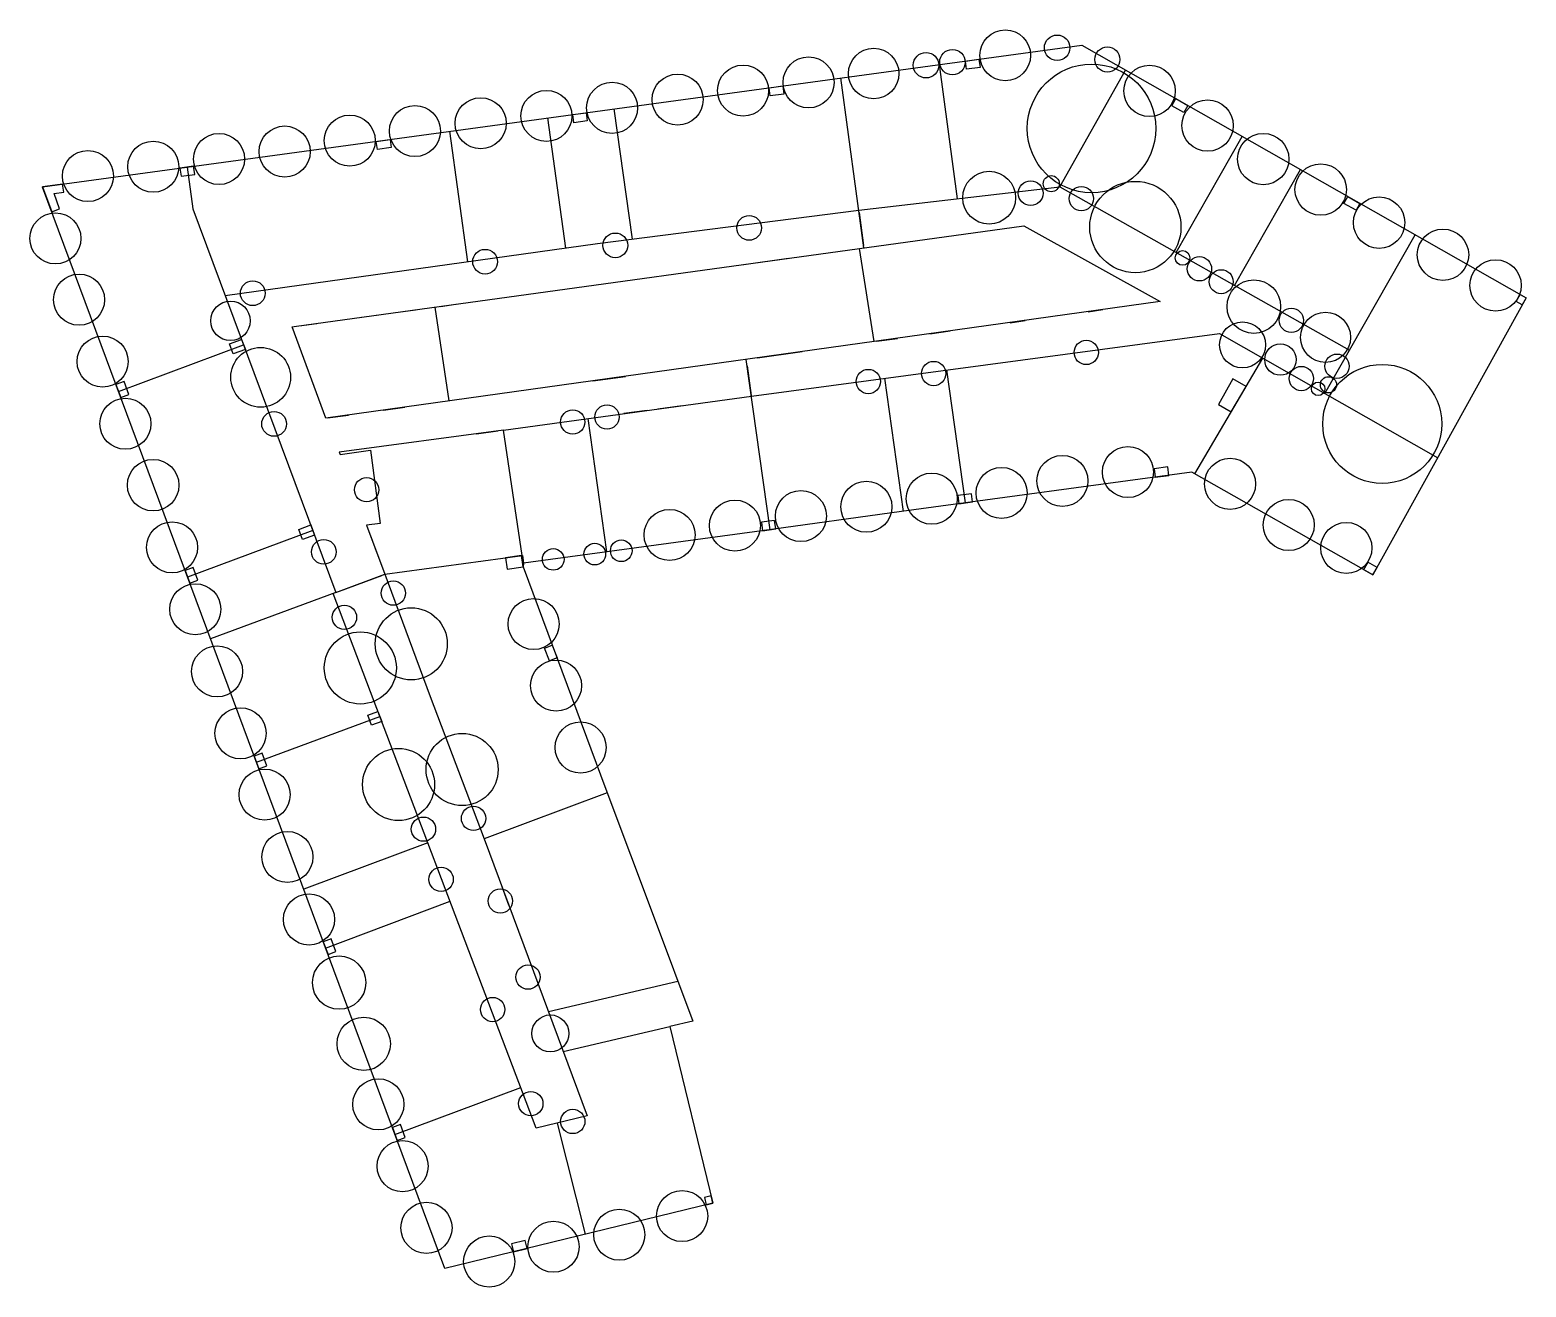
# Model space of a CAD drawing. Header units: inches. Extents: x 273282 to 334219, y 219997 to 271183.
import ezdxf

# ---------------------------------------------------------------- set-up
doc = ezdxf.new("R2010")
doc.units = ezdxf.units.IN
doc.header["$MEASUREMENT"] = 0
for name, color, linetype, true_color in [('Ericusspitze2OG$hcd_building_outline', 1, 'Continuous', 0xfb0207), ('Ericusspitze2OG$hcd_building_rooms', 30, 'Continuous', 0xfd8008), ('Ericusspitze2OG$hcd_doors', 80, 'Continuous', 0x21ff06), ('Ericusspitze2OG$hcd_pillars', 4, 'Continuous', 0x21ffff), ('Ericusspitze2OG$hcd_windows', 5, 'Continuous', 0x0000ff)]:
    doc.layers.add(name, color=color, linetype=linetype, true_color=true_color)

msp = doc.modelspace()

# ---------------------------------------------------------------- linework, layer by layer
at = {"layer": 'Ericusspitze2OG$hcd_building_outline'}
for points in [[(273791, 264794), (316119, 270563), (334219, 260277), (327981, 248997)], [(327981, 248997), (327604, 249210), (320608, 253171), (308782, 251571), (303087, 250786), (293383, 249473), (293372, 249323), (296741, 240265), (298744, 234923), (300277, 230819), (299345, 230604), (301101, 223407), (290184, 220754), (273794, 264779), (273791, 264794)]]:
    msp.add_lwpolyline(points, dxfattribs=at)
at = {"layer": 'Ericusspitze2OG$hcd_building_rooms'}
for p, q in [((319970, 262124), (322655, 266849)), ((322348, 260782), (325028, 265500)), ((276888, 256467), (281984, 258368)), ((282509, 241369), (287533, 243227)), ((285327, 233800), (290392, 235708)), ((294398, 231211), (299669, 232447)), ((295003, 229586), (299345, 230604)), ((288151, 226215), (293277, 228120)), ((294763, 226674), (295902, 222144))]:
    msp.add_line(p, q, dxfattribs=at)
for points in [[(307044, 263847), (315236, 264797), (317909, 269545)], [(311065, 264313), (310329, 269773)], [(307252, 262309), (306316, 269227)], [(295113, 262302), (294375, 267599)], [(297823, 262664), (297084, 267968)], [(291117, 261745), (290384, 267055)], [(279682, 265597), (279922, 263894), (285747, 248284), (280639, 246391)], [(315236, 264797), (327031, 258139)], [(281238, 260367), (296401, 262482), (307044, 263847)], [(326028, 256377), (329706, 262842)], [(307060, 262283), (307650, 258491)], [(289777, 259897), (290349, 256075)], [(302666, 256273), (321733, 258820), (330619, 253766)], [(303425, 250833), (302457, 257766)], [(320722, 253106), (323495, 257818)], [(311386, 251924), (310632, 257337)], [(308860, 251582), (308105, 256999)], [(292577, 254888), (302666, 256273)], [(296781, 249933), (296024, 255361)], [(293330, 249785), (292577, 254888), (285882, 253988), (285915, 253900), (287159, 254067), (287553, 251084), (286995, 251013), (287740, 249022)], [(284806, 250803), (279703, 248907)], [(285747, 248284), (287740, 249022), (293338, 249786), (293383, 249473)], [(287740, 249022), (289590, 244043), (291778, 238253)], [(296794, 240125), (291778, 238253), (295977, 226970), (293906, 226466), (285627, 248239)], [(289486, 238091), (284435, 236196)]]:
    msp.add_lwpolyline(points, dxfattribs=at)
msp.add_lwpolyline([(284048, 259107), (313769, 263209), (319313, 260120), (285332, 255374), (283962, 259101)], close=True, dxfattribs=at)
at = {"layer": 'Ericusspitze2OG$hcd_doors'}
for points in [[(307057, 263751), (307239, 262406)], [(302361, 261634), (304172, 261884)], [(288282, 259691), (288993, 259789)], [(290002, 259928), (290635, 260016)], [(316381, 259711), (316980, 259795)], [(284359, 259150), (284968, 259234)], [(286785, 259484), (287402, 259570)], [(313213, 259262), (313817, 259353)], [(307763, 258507), (308612, 258626)], [(309937, 258815), (310761, 258926)], [(302917, 257830), (304730, 258084)], [(302493, 257505), (302662, 256301)], [(296212, 256894), (297534, 257078)], [(285408, 255385), (286258, 255503)], [(287679, 255702), (288551, 255824)], [(298427, 255691), (297478, 255561)], [(298862, 255751), (299846, 255886)], [(291470, 254739), (292346, 254857)], [(287138, 250632), (287429, 249853)], [(285888, 248336), (287611, 248974)], [(292503, 236304), (292780, 235561)]]:
    msp.add_lwpolyline(points, dxfattribs=at)
for centre, radius in [((314041, 264536), 504), ((316107, 264316), 495), ((302576, 263123), 504), ((297126, 262411), 504), ((291821, 261746), 504), ((320916, 261457), 495), ((282359, 260463), 504), ((281448, 259339), 803), ((324657, 259360), 495), ((316305, 258051), 495), ((326516, 257490), 495), ((307430, 256868), 495), ((310092, 257194), 495), ((325065, 256989), 495), ((283227, 255142), 504), ((295391, 255219), 495), ((296786, 255423), 495), ((286994, 252461), 495), ((285252, 249932), 504), ((288086, 248252), 495), ((286092, 247268), 495), ((291350, 239079), 495), ((289311, 238641), 495), ((290029, 236597), 495), ((292443, 235717), 495), ((293568, 232618), 495), ((292127, 231297), 495), ((294478, 230325), 752), ((293683, 227466), 495), ((295392, 226739), 495)]:
    msp.add_circle(centre, radius, dxfattribs=at)
at = {"layer": 'Ericusspitze2OG$hcd_pillars'}
for points in [[(311383, 269917), (311936, 269993), (311982, 269655), (311429, 269580)], [(303385, 268827), (303943, 268903), (303988, 268571), (303431, 268495)], [(319951, 268385), (320437, 268109), (320274, 267822), (319788, 268099)], [(295388, 267737), (295939, 267812), (295984, 267480), (295433, 267405)], [(287390, 266647), (287952, 266724), (287998, 266391), (287435, 266314)], [(279385, 265556), (279437, 265224), (279993, 265300), (279944, 265632)], [(273791, 264794), (274168, 263773), (274491, 263900), (274263, 264521), (274661, 264580), (274613, 264906)], [(326962, 264401), (327454, 264122), (327293, 263839), (326801, 264118)], [(333975, 260416), (334219, 260277), (334057, 259984), (333811, 260128)], [(281903, 258585), (282056, 258174), (281566, 257992), (281413, 258402)], [(276785, 256743), (276981, 256218), (277310, 256340), (277114, 256865)], [(322819, 256669), (322275, 256977), (321696, 255938), (322211, 255636)], [(319118, 252968), (319672, 253044), (319624, 253388), (319071, 253312)], [(311119, 251888), (311675, 251963), (311630, 252298), (311074, 252222)], [(303126, 250791), (303659, 250865), (303611, 251214), (303078, 251140)], [(284722, 251031), (284877, 250615), (284385, 250431), (284230, 250847)], [(279602, 249177), (279795, 248660), (280120, 248781), (279928, 249298)], [(292721, 249233), (293372, 249323), (293309, 249782), (292657, 249692)], [(327604, 249210), (327981, 248997), (328148, 249298), (327773, 249509)], [(294559, 246133), (294753, 245612), (294438, 245495), (294244, 246016)], [(287455, 243432), (287609, 243026), (287198, 242872), (287046, 243280)], [(282416, 241618), (282609, 241100), (282934, 241221), (282741, 241739)], [(285230, 234060), (285425, 233537), (285748, 233657), (285553, 234180)], [(288045, 226498), (288243, 225968), (288568, 226089), (288370, 226619)], [(301026, 223713), (300757, 223648), (300831, 223341), (301101, 223407)], [(292979, 221433), (293534, 221568), (293455, 221893), (292900, 221759)]]:
    msp.add_lwpolyline(points, close=True, dxfattribs=at)
at = {"layer": 'Ericusspitze2OG$hcd_windows'}
for centre, radius in [((313006, 270149), 1035), ((315120, 270457), 519), ((304995, 269047), 1040), ((307649, 269407), 1028), ((309781, 269747), 519), ((310856, 269871), 519), ((317165, 269980), 510), ((299663, 268347), 1040), ((302329, 268714), 1040), ((316522, 267174), 2618), ((318884, 268699), 1046), ((296993, 268012), 1040), ((291641, 267384), 1040), ((294319, 267682), 1040), ((321248, 267290), 1046), ((286310, 266676), 1040), ((288963, 267067), 1040), ((280985, 265928), 1040), ((283658, 266232), 1040), ((323513, 265927), 1046), ((278305, 265614), 1040), ((275643, 265235), 1040), ((325853, 264685), 1046), ((312353, 264352), 1077), ((314881, 264923), 327), ((318306, 263158), 1858), ((328233, 263336), 1046), ((274322, 262693), 1040), ((330835, 262031), 1046), ((320227, 261900), 298), ((321801, 260932), 489), ((332974, 260783), 1046), ((275284, 260200), 1040), ((323131, 259918), 1091), ((326054, 258667), 1018), ((322670, 258359), 936), ((276244, 257680), 1040), ((324213, 257759), 638), ((282679, 257040), 1217), ((328360, 255140), 2423), ((325753, 256570), 275), ((326170, 256735), 330), ((277169, 255148), 1040), ((318004, 253179), 1040), ((278302, 252648), 1050), ((315336, 252822), 1040), ((322165, 252701), 1040), ((310014, 252098), 1040), ((312855, 252330), 1040), ((304682, 251388), 1040), ((307350, 251769), 1040), ((301994, 251003), 1040), ((324553, 251026), 1040), ((279073, 250115), 1040), ((299335, 250621), 1040), ((326898, 250091), 1040), ((294596, 249625), 440), ((296287, 249840), 440), ((297367, 249976), 440), ((280018, 247597), 1040), ((293798, 246993), 1040), ((288814, 246186), 1468), ((286740, 245205), 1468), ((280905, 245065), 1040), ((294712, 244486), 1040), ((281859, 242544), 1040), ((290886, 241070), 1468), ((295708, 241966), 1040), ((288296, 240460), 1468), ((282841, 240047), 1040), ((283767, 237510), 1040), ((284649, 234964), 1040), ((285877, 232392), 1085), ((286878, 229901), 1085), ((287473, 227437), 1040), ((288460, 224920), 1040), ((299846, 222888), 1040), ((289433, 222408), 1040), ((297287, 222129), 1040), ((294606, 221637), 1040), ((291988, 221037), 1040)]:
    msp.add_circle(centre, radius, dxfattribs=at)

doc.saveas('drawing.dxf')
